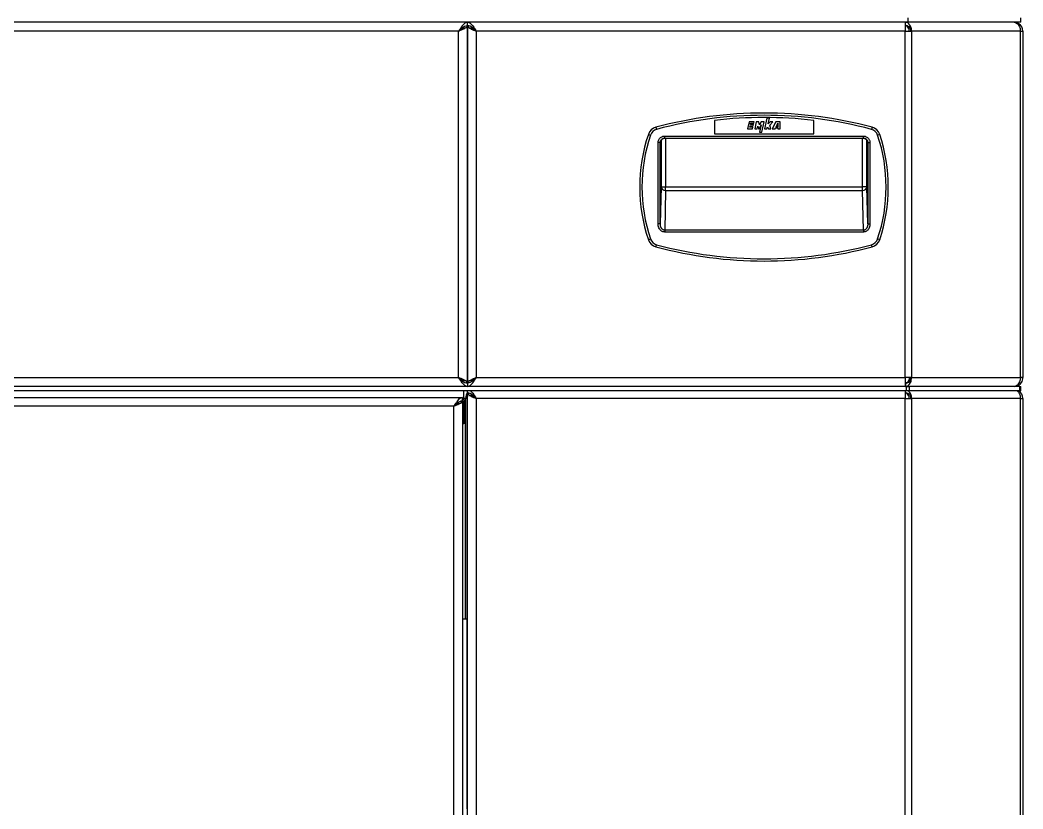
# Model space of a CAD drawing. Header units: millimetres. Extents: x 176 to 2516, y 143 to 1610.
# Drawn here: x 2018.3 to 2472.6, y 724.3 to 1081.8 of the extents above; entities that cross this region are included whole.
import ezdxf

# ---------------------------------------------------------------- set-up
doc = ezdxf.new("R2010")
doc.units = ezdxf.units.MM
doc.layers.add('Widoczne (ISO)', color=7, linetype='Continuous', lineweight=25)

msp = doc.modelspace()

# ---------------------------------------------------------------- linework, layer by layer
at = {"layer": 'Widoczne (ISO)'}
for p, q in [((2420.6, 1080.76), (2420.6, 1082.76)), ((2471.6, 1080.76), (2471.6, 1082.76)), ((2420.6, 1080.76), (1821.37, 1080.76)), ((2216.98, 1076.76), (1822.64, 1076.76)), ((2216.98, 919.76), (2216.98, 1076.76)), ((2220.26, 1079.16), (2220.98, 1079.16)), ((2220.98, 1079.26), (2220.98, 1080.76)), ((2220.98, 1079.26), (2220.98, 1080.76)), ((2220.98, 1079.16), (2220.98, 917.36)), ((2220.98, 917.36), (2220.98, 1079.16)), ((2220.98, 1079.16), (2221.71, 1079.16)), ((2224.98, 1076.76), (2224.98, 919.76)), ((2419.33, 1076.76), (2224.98, 1076.76)), ((2419.37, 1079.26), (2419.3, 1079.26)), ((2419.33, 1076.76), (2422.16, 1076.76)), ((2419.33, 919.76), (2419.33, 1076.76)), ((2419.37, 1079.26), (2419.37, 1080.76)), ((2471.6, 1080.76), (2420.6, 1080.76)), ((2471.43, 1076.76), (2422.16, 1076.76)), ((2422.16, 1076.76), (2422.16, 919.76)), ((2468.6, 1080.76), (2468.6, 1080.76)), ((2471.43, 1076.76), (2472.6, 1076.76)), ((2471.43, 919.76), (2471.43, 1076.76)), ((2472.6, 1076.76), (2472.6, 919.76)), ((2332.83, 1036.26), (2332.83, 1030.21)), ((2356.67, 1037.24), (2355.6, 1032.5)), ((2357.74, 1037.24), (2356.67, 1037.24)), ((2357.16, 1034.67), (2357.74, 1037.24)), ((2377.83, 1030.21), (2377.83, 1036.26)), ((2306.38, 1033.19), (2306.64, 1032.23)), ((2348.53, 1035.67), (2347.82, 1032.5)), ((2347.82, 1032.5), (2350.12, 1032.5)), ((2350.83, 1035.67), (2348.53, 1035.67)), ((2348.86, 1033.21), (2348.99, 1033.77)), ((2350.28, 1033.21), (2348.86, 1033.21)), ((2348.99, 1033.77), (2350.41, 1033.77)), ((2349.13, 1034.38), (2349.26, 1034.98)), ((2350.54, 1034.38), (2349.13, 1034.38)), ((2349.26, 1034.98), (2350.68, 1034.98)), ((2350.12, 1032.5), (2350.28, 1033.21)), ((2350.41, 1033.77), (2350.54, 1034.38)), ((2350.68, 1034.98), (2350.83, 1035.67)), ((2351.83, 1035.67), (2351.11, 1032.5)), ((2351.11, 1032.5), (2352.19, 1032.5)), ((2352.9, 1035.67), (2351.83, 1035.67)), ((2352.19, 1032.5), (2352.56, 1033.64)), ((2352.56, 1033.64), (2352.78, 1032.5)), ((2352.78, 1032.5), (2353.13, 1032.5)), ((2353.27, 1034.26), (2352.9, 1035.67)), ((2353.13, 1032.5), (2353.97, 1034.21)), ((2353.97, 1034.21), (2353.23, 1030.93)), ((2353.96, 1035.67), (2353.27, 1034.26)), ((2355.37, 1035.67), (2353.96, 1035.67)), ((2354.3, 1030.93), (2355.37, 1035.67)), ((2355.6, 1032.5), (2356.67, 1032.5)), ((2356.67, 1032.5), (2356.87, 1033.39)), ((2356.87, 1033.39), (2357.34, 1032.5)), ((2358.17, 1035.67), (2357.16, 1034.67)), ((2357.34, 1032.5), (2358.42, 1032.5)), ((2358, 1034.11), (2359.25, 1035.67)), ((2358.42, 1032.5), (2358, 1034.11)), ((2359.25, 1035.67), (2358.17, 1035.67)), ((2360.74, 1035.65), (2359, 1032.5)), ((2359, 1032.5), (2360.38, 1032.5)), ((2360.38, 1032.5), (2360.56, 1032.87)), ((2360.56, 1032.87), (2361.63, 1032.87)), ((2362.71, 1035.65), (2360.74, 1035.65)), ((2360.76, 1033.29), (2361.63, 1035.06)), ((2361.63, 1033.29), (2360.76, 1033.29)), ((2361.63, 1035.06), (2361.63, 1033.29)), ((2361.63, 1032.87), (2361.63, 1032.5)), ((2361.63, 1032.5), (2362.71, 1032.5)), ((2362.71, 1032.5), (2362.71, 1035.65)), ((2404.28, 1033.19), (2404.03, 1032.23)), ((2302.93, 1029.95), (2303.87, 1029.64)), ((2308.75, 1027.34), (2308.75, 1006.14)), ((2310.35, 1029.21), (2400.31, 1029.21)), ((2310.35, 1028.21), (2310.35, 1029.21)), ((2310.35, 1028.21), (2400.31, 1028.21)), ((2310.75, 1028.21), (2310.75, 1006.14)), ((2332.83, 1030.21), (2377.83, 1030.21)), ((2353.23, 1030.93), (2354.3, 1030.93)), ((2399.91, 1006.14), (2399.91, 1028.21)), ((2400.31, 1028.21), (2400.31, 1029.21)), ((2401.91, 1006.14), (2401.91, 1027.34)), ((2407.74, 1029.95), (2406.79, 1029.64)), ((2307.35, 989.39), (2307.35, 1026.21)), ((2308.35, 1026.21), (2307.35, 1026.21)), ((2308.35, 989.39), (2308.35, 1026.21)), ((2308.35, 1026.21), (2308.4, 1026.21)), ((2402.31, 1026.21), (2402.26, 1026.21)), ((2402.31, 1026.21), (2403.31, 1026.21)), ((2402.31, 1026.21), (2402.31, 989.39)), ((2403.31, 1026.21), (2403.31, 989.39)), ((2308.75, 1006.14), (2308.35, 989.39)), ((2308.75, 1006.14), (2310.75, 1006.14)), ((2310.75, 1004.52), (2310.32, 986.53)), ((2310.75, 1004.52), (2310.75, 1006.14)), ((2310.75, 1006.14), (2399.91, 1006.14)), ((2310.75, 1004.52), (2399.91, 1004.52)), ((2401.91, 1006.14), (2399.91, 1006.14)), ((2399.91, 1004.52), (2399.91, 1006.14)), ((2400.34, 986.53), (2399.91, 1004.52)), ((2402.31, 989.39), (2401.91, 1006.14)), ((2308.35, 989.39), (2307.35, 989.39)), ((2400.34, 986.53), (2310.32, 986.53)), ((2310.32, 986.53), (2310.32, 985.72)), ((2400.34, 986.53), (2400.34, 985.72)), ((2402.31, 989.39), (2403.31, 989.39)), ((2302.93, 982.24), (2303.87, 982.56)), ((2400.34, 985.72), (2310.32, 985.72)), ((2407.74, 982.24), (2406.79, 982.56)), ((2306.38, 979), (2306.64, 979.97)), ((2404.28, 979), (2404.03, 979.97)), ((1822.64, 919.76), (2216.98, 919.76)), ((2224.98, 919.76), (2419.33, 919.76)), ((2422.16, 919.76), (2419.33, 919.76)), ((2422.16, 919.76), (2471.43, 919.76)), ((2472.6, 919.76), (2471.43, 919.76)), ((2419.77, 915.76), (1822.19, 915.76)), ((2419.77, 913.76), (1822.19, 913.76)), ((2219.31, 909.76), (2219.31, 913.76)), ((2220.98, 917.36), (2220.26, 917.36)), ((2221.71, 917.36), (2220.98, 917.36)), ((2220.98, 917.26), (2220.98, 915.76)), ((2220.98, 917.26), (2220.98, 915.76)), ((2220.98, 912.83), (2220.98, 913.76)), ((2419.37, 917.26), (2419.3, 917.26)), ((2419.31, 917.56), (2420.19, 917.56)), ((2419.37, 917.26), (2419.37, 915.76)), ((2419.37, 912.83), (2419.37, 913.76)), ((2419.77, 915.76), (2419.77, 913.76)), ((2419.77, 915.76), (2421.19, 915.76)), ((2421.19, 913.76), (2419.77, 913.76)), ((2421.19, 913.76), (2421.19, 915.76)), ((2471.02, 915.76), (2421.19, 915.76)), ((2471.02, 913.76), (2421.19, 913.76)), ((2468.6, 915.76), (2468.6, 915.76)), ((2471.02, 915.76), (2471.02, 913.76)), ((2471.02, 915.76), (2471.6, 915.76)), ((2471.6, 913.76), (2471.02, 913.76)), ((2471.6, 913.76), (2471.6, 915.76)), ((1822.7, 910.76), (2218.78, 910.76)), ((2218.06, 909.16), (2218.78, 909.16)), ((2218.78, 909.26), (2218.78, 910.76)), ((2219.31, 909.76), (2218.78, 909.76)), ((2218.78, 909.16), (2218.78, 339.36)), ((2220.17, 910.33), (2219.31, 910.33)), ((2219.31, 909.76), (2219.31, 898.76)), ((2220.9, 910.33), (2220.17, 910.33)), ((2220.17, 810.32), (2220.17, 910.33)), ((2220.9, 724.33), (2220.9, 910.33)), ((2220.98, 912.73), (2221.71, 912.73)), ((2220.98, 335.93), (2220.98, 912.73)), ((2419.33, 910.33), (2224.98, 910.33)), ((2224.98, 910.33), (2224.98, 338.33)), ((2419.37, 912.83), (2419.3, 912.83)), ((2419.33, 910.33), (2422.16, 910.33)), ((2419.33, 338.33), (2419.33, 910.33)), ((2471.43, 910.33), (2422.16, 910.33)), ((2422.16, 910.33), (2422.16, 338.33)), ((2471.43, 910.33), (2472.6, 910.33)), ((2471.43, 338.33), (2471.43, 910.33)), ((2472.6, 910.33), (2472.6, 338.33)), ((2214.78, 906.76), (1822.64, 906.76)), ((2214.78, 341.76), (2214.78, 906.76)), ((2219.31, 898.76), (2218.78, 898.76)), ((2220.9, 810.32), (2218.78, 810.32)), ((2220.98, 724.33), (2220.9, 724.33))]:
    msp.add_line(p, q, dxfattribs=at)
for centre, radius, start, end in [((2355.33, 849.61), 190, 75.0698, 104.9302), ((2355.33, 849.61), 189, 75.0698, 104.9302), ((2355.33, 849.61), 188, 83.1263, 96.8737), ((2307.67, 1028.36), 5, 104.9302, 161.4542), ((2307.67, 1028.36), 4, 104.9302, 161.4542), ((2402.99, 1028.36), 4, 18.5458, 75.0698), ((2402.99, 1028.36), 5, 18.5458, 75.0698), ((2374.03, 1006.1), 75, 161.4542, 198.5458), ((2374.03, 1006.1), 74, 161.4542, 198.5458), ((2336.63, 1006.1), 74, 341.4542, 18.5458), ((2336.63, 1006.1), 75, 341.4542, 18.5458), ((2307.67, 983.83), 5, 198.5458, 255.0698), ((2307.67, 983.83), 4, 198.5458, 255.0698), ((2402.99, 983.83), 4, 284.9302, 341.4542), ((2402.99, 983.83), 5, 284.9302, 341.4542), ((2355.33, 1162.59), 190, 255.0698, 284.9302), ((2355.33, 1162.59), 189, 255.0698, 284.9302)]:
    msp.add_arc(centre, radius, start, end, dxfattribs=at)
for centre, major_axis, ratio, start_param, end_param in [((2310.4, 1026.21), (0, 2), 0.999848, 0.000127, 1.570796), ((2310.4, 1026.21), (0, 2), 0.999848, 6.283154, 6.28328), ((2400.26, 1026.21), (0, 2), 0.999848, 6.283056, 6.283185), ((2400.26, 1026.21), (0, 2), 0.999848, 4.712389, 6.283056), ((2310.75, 1006.14), (-2, 0.05), 0.808936, 0.029691, 1.590228), ((2399.91, 1006.14), (2, 0.05), 0.808936, 4.692957, 6.253495), ((2223, 910.33), (0, 4), 0.707107, 0.792412, 1.570796)]:
    msp.add_ellipse(centre, major_axis=major_axis, ratio=ratio, start_param=start_param, end_param=end_param, dxfattribs=at)
for points, knots in [([(2220.98, 1080.76), (2220.17, 1080.76), (2219.36, 1080.11), (2218.55, 1079.07), (2218.03, 1078.4), (2217.51, 1077.58), (2216.98, 1076.76)], [-1, -1, -1, -1, -0.3919644, -0.3919644, -0.3919644, 0, 0, 0, 0]), ([(2216.98, 1076.76), (2217.9, 1077.65), (2218.81, 1078.53), (2219.72, 1078.96), (2220.14, 1079.15), (2220.56, 1079.26), (2220.98, 1079.26)], [0, 0, 0, 0, 0.683847, 0.683847, 0.683847, 1, 1, 1, 1]), ([(2216.98, 1076.76), (2217.88, 1077.31), (2218.76, 1077.85), (2219.18, 1078.4), (2219.29, 1078.53), (2219.36, 1078.67), (2219.42, 1078.8)], [0, 0, 0, 0, 0.6838471, 0.6838471, 0.6838471, 0.8501267, 0.8501267, 0.8501267, 0.8501267]), ([(2220.52, 1078.41), (2220.23, 1078.18), (2219.8, 1077.94), (2219.29, 1077.7), (2218.62, 1077.39), (2217.81, 1077.07), (2216.98, 1076.76)], [-0.6896629, -0.6896629, -0.6896629, -0.6896629, -0.3919644, -0.3919644, -0.3919644, 0, 0, 0, 0]), ([(2216.98, 1076.76), (2217.1, 1076.83), (2217.22, 1076.9), (2217.45, 1077.04), (2217.58, 1077.12), (2217.93, 1077.33), (2218.16, 1077.46), (2218.76, 1077.78), (2219.13, 1077.95), (2219.84, 1078.22), (2220.17, 1078.33), (2220.52, 1078.41)], [-0.4021914, -0.4021914, -0.4021914, -0.4021914, -0.3613178, -0.3613178, -0.3180337, -0.3180337, -0.2362922, -0.2362922, -0.1094469, -0.1094469, 0, 0, 0, 0]), ([(2220.98, 1080.76), (2221.8, 1080.76), (2222.61, 1080.11), (2223.42, 1079.07), (2223.94, 1078.4), (2224.46, 1077.58), (2224.98, 1076.76)], [-1, -1, -1, -1, -0.391964, -0.391964, -0.391964, 0, 0, 0, 0]), ([(2224.98, 1076.76), (2224.07, 1077.65), (2223.16, 1078.53), (2222.25, 1078.96), (2221.83, 1079.15), (2221.41, 1079.26), (2220.98, 1079.26)], [0, 0, 0, 0, 0.683847, 0.683847, 0.683847, 1, 1, 1, 1]), ([(2221.45, 1078.41), (2221.74, 1078.18), (2222.17, 1077.94), (2222.67, 1077.7), (2223.34, 1077.39), (2224.16, 1077.07), (2224.98, 1076.76)], [-0.6896629, -0.6896629, -0.6896629, -0.6896629, -0.3919644, -0.3919644, -0.3919644, 0, 0, 0, 0]), ([(2221.45, 1078.41), (2221.79, 1078.33), (2222.12, 1078.22), (2222.85, 1077.95), (2223.23, 1077.76), (2223.87, 1077.42), (2224.11, 1077.28), (2224.57, 1077.01), (2224.78, 1076.89), (2224.98, 1076.76)], [-0.3999282, -0.3999282, -0.3999282, -0.3999282, -0.2926456, -0.2926456, -0.1596977, -0.1596977, -0.0733997, -0.0733997, 0, 0, 0, 0]), ([(2224.98, 1076.76), (2224.09, 1077.31), (2223.21, 1077.85), (2222.79, 1078.4), (2222.68, 1078.53), (2222.6, 1078.67), (2222.55, 1078.8)], [0, 0, 0, 0, 0.6838471, 0.6838471, 0.6838471, 0.8501267, 0.8501267, 0.8501267, 0.8501267]), ([(2419.27, 1080.76), (2419.28, 1080.76), (2419.3, 1080.06), (2419.31, 1078.95), (2419.31, 1078.31), (2419.32, 1077.53), (2419.33, 1076.76)], [0, 0, 0, 0, 0.990116, 0.990116, 0.990116, 1.570796, 1.570796, 1.570796, 1.570796]), ([(2422.16, 1076.76), (2422.16, 1078.08), (2421.68, 1079.38), (2420.9, 1080.1), (2420.45, 1080.53), (2419.91, 1080.76), (2419.37, 1080.76)], [0, 0, 0, 0, 0.990116, 0.990116, 0.990116, 1.570796, 1.570796, 1.570796, 1.570796]), ([(2421.1, 1076.76), (2421.1, 1077.69), (2420.71, 1078.59), (2420.14, 1079), (2419.9, 1079.17), (2419.63, 1079.26), (2419.37, 1079.26)], [0, 0, 0, 0, 1.113566, 1.113566, 1.113566, 1.570796, 1.570796, 1.570796, 1.570796]), ([(2421.83, 1076.76), (2421.83, 1076.88), (2421.82, 1077), (2421.78, 1077.3), (2421.74, 1077.46), (2421.6, 1077.87), (2421.47, 1078.1), (2421.13, 1078.55), (2420.89, 1078.76), (2420.43, 1079.04), (2420.21, 1079.13), (2419.8, 1079.23), (2419.6, 1079.26), (2419.4, 1079.26)], [-0.4794174, -0.4794174, -0.4794174, -0.4794174, -0.4422521, -0.4422521, -0.3886757, -0.3886757, -0.302969, -0.302969, -0.1861021, -0.1861021, -0.0888249, -0.0888249, -0.0042054, -0.0042054, -0.0042054, -0.0042054]), ([(2468.56, 1080.76), (2469.51, 1080.76), (2470.43, 1080.06), (2470.95, 1078.95), (2471.26, 1078.31), (2471.43, 1077.53), (2471.43, 1076.76)], [0, 0, 0, 0, 0.990116, 0.990116, 0.990116, 1.570796, 1.570796, 1.570796, 1.570796]), ([(2472.6, 1076.76), (2472.6, 1078.08), (2471.9, 1079.38), (2470.8, 1080.1), (2470.15, 1080.53), (2469.38, 1080.76), (2468.6, 1080.76)], [0, 0, 0, 0, 0.990116, 0.990116, 0.990116, 1.570796, 1.570796, 1.570796, 1.570796]), ([(2308.35, 1026.21), (2308.35, 1026.24), (2308.35, 1026.27), (2308.35, 1026.3), (2308.35, 1026.37), (2308.36, 1026.45), (2308.37, 1026.53), (2308.38, 1026.57), (2308.39, 1026.62), (2308.4, 1026.67), (2308.42, 1026.74), (2308.44, 1026.82), (2308.47, 1026.89), (2308.49, 1026.95), (2308.52, 1027.02), (2308.55, 1027.08), (2308.58, 1027.14), (2308.61, 1027.2), (2308.65, 1027.26), (2308.69, 1027.34), (2308.74, 1027.41), (2308.8, 1027.47), (2308.84, 1027.52), (2308.87, 1027.56), (2308.92, 1027.6), (2308.99, 1027.68), (2309.06, 1027.74), (2309.14, 1027.81), (2309.18, 1027.83), (2309.22, 1027.86), (2309.25, 1027.88), (2309.35, 1027.95), (2309.45, 1028), (2309.55, 1028.04), (2309.58, 1028.05), (2309.6, 1028.07), (2309.63, 1028.08), (2309.74, 1028.12), (2309.86, 1028.15), (2309.97, 1028.17), (2309.98, 1028.17), (2309.99, 1028.18), (2310.01, 1028.18), (2310.13, 1028.2), (2310.24, 1028.21), (2310.35, 1028.21)], [0, 0, 0, 0, 0.0370098, 0.0370098, 0.0370098, 0.125, 0.125, 0.125, 0.1748731, 0.1748731, 0.1748731, 0.25, 0.25, 0.25, 0.312066, 0.312066, 0.312066, 0.375, 0.375, 0.375, 0.4493944, 0.4493944, 0.4493944, 0.5, 0.5, 0.5, 0.5866314, 0.5866314, 0.5866314, 0.625, 0.625, 0.625, 0.7239381, 0.7239381, 0.7239381, 0.75, 0.75, 0.75, 0.8610945, 0.8610945, 0.8610945, 0.875, 0.875, 0.875, 1, 1, 1, 1]), ([(2310.39, 1028.21), (2310.18, 1028.21), (2309.96, 1028.17), (2309.56, 1028.04), (2309.37, 1027.93), (2309.03, 1027.68), (2308.88, 1027.52), (2308.7, 1027.26), (2308.65, 1027.17), (2308.56, 1027), (2308.53, 1026.91), (2308.48, 1026.77), (2308.47, 1026.71), (2308.45, 1026.63), (2308.44, 1026.61), (2308.43, 1026.55), (2308.43, 1026.53), (2308.43, 1026.49), (2308.42, 1026.48), (2308.42, 1026.46), (2308.42, 1026.46), (2308.42, 1026.46)], [0.0008467, 0.0008467, 0.0008467, 0.0008467, 0.0648275, 0.0648275, 0.128545, 0.128545, 0.1922458, 0.1922458, 0.2233186, 0.2233186, 0.25206, 0.25206, 0.271685, 0.271685, 0.2819856, 0.2819856, 0.2967691, 0.2967691, 0.3117317, 0.3117317, 0.3284686, 0.3284686, 0.3284686, 0.3284686]), ([(2402.24, 1026.46), (2402.24, 1026.46), (2402.24, 1026.46), (2402.24, 1026.49), (2402.23, 1026.51), (2402.23, 1026.57), (2402.22, 1026.59), (2402.21, 1026.64), (2402.2, 1026.68), (2402.18, 1026.76), (2402.17, 1026.81), (2402.13, 1026.93), (2402.1, 1027.01), (2402, 1027.2), (2401.93, 1027.32), (2401.73, 1027.58), (2401.59, 1027.72), (2401.26, 1027.95), (2401.07, 1028.05), (2400.67, 1028.18), (2400.47, 1028.21), (2400.27, 1028.21)], [0.1506156, 0.1506156, 0.1506156, 0.1506156, 0.1695582, 0.1695582, 0.1913552, 0.1913552, 0.2003777, 0.2003777, 0.2146269, 0.2146269, 0.2306688, 0.2306688, 0.2552818, 0.2552818, 0.2965836, 0.2965836, 0.3547354, 0.3547354, 0.4179797, 0.4179797, 0.4782722, 0.4782722, 0.4782722, 0.4782722]), ([(2400.31, 1028.21), (2400.34, 1028.21), (2400.37, 1028.21), (2400.4, 1028.21), (2400.48, 1028.2), (2400.55, 1028.2), (2400.63, 1028.18), (2400.68, 1028.17), (2400.73, 1028.17), (2400.78, 1028.15), (2400.85, 1028.14), (2400.93, 1028.11), (2401, 1028.09), (2401.06, 1028.06), (2401.13, 1028.04), (2401.19, 1028.01), (2401.25, 1027.98), (2401.31, 1027.94), (2401.37, 1027.9), (2401.45, 1027.86), (2401.52, 1027.81), (2401.59, 1027.75), (2401.63, 1027.71), (2401.67, 1027.68), (2401.72, 1027.63), (2401.79, 1027.56), (2401.86, 1027.49), (2401.92, 1027.4), (2401.94, 1027.37), (2401.97, 1027.33), (2401.99, 1027.3), (2402.05, 1027.2), (2402.11, 1027.1), (2402.15, 1027), (2402.16, 1026.97), (2402.17, 1026.95), (2402.18, 1026.92), (2402.23, 1026.81), (2402.26, 1026.69), (2402.28, 1026.58), (2402.28, 1026.57), (2402.28, 1026.56), (2402.29, 1026.55), (2402.31, 1026.43), (2402.31, 1026.31), (2402.31, 1026.21)], [0, 0, 0, 0, 0.0376467, 0.0376467, 0.0376467, 0.125, 0.125, 0.125, 0.1755744, 0.1755744, 0.1755744, 0.25, 0.25, 0.25, 0.3127972, 0.3127972, 0.3127972, 0.375, 0.375, 0.375, 0.4501662, 0.4501662, 0.4501662, 0.5, 0.5, 0.5, 0.5874284, 0.5874284, 0.5874284, 0.625, 0.625, 0.625, 0.7247544, 0.7247544, 0.7247544, 0.75, 0.75, 0.75, 0.8619448, 0.8619448, 0.8619448, 0.875, 0.875, 0.875, 1, 1, 1, 1]), ([(2308.43, 1026.51), (2308.42, 1026.41), (2308.41, 1026.26), (2308.41, 1026.21), (2308.4, 1026.21)], [0.3438424, 0.3438424, 0.3438424, 0.3438424, 0.6666667, 1, 1, 1, 1]), ([(2402.26, 1026.21), (2402.26, 1026.21), (2402.25, 1026.26), (2402.24, 1026.41), (2402.23, 1026.51)], [0, 0, 0, 0, 0.3333333, 0.6565337, 0.6565337, 0.6565337, 0.6565337]), ([(2310.32, 986.53), (2310.27, 986.53), (2310.22, 986.53), (2310.17, 986.53), (2310.07, 986.54), (2309.97, 986.57), (2309.87, 986.6), (2309.82, 986.62), (2309.77, 986.64), (2309.72, 986.66), (2309.62, 986.7), (2309.52, 986.76), (2309.43, 986.83), (2309.38, 986.86), (2309.33, 986.9), (2309.29, 986.94), (2309.19, 987.02), (2309.1, 987.12), (2309.02, 987.23), (2308.97, 987.28), (2308.93, 987.34), (2308.89, 987.4), (2308.81, 987.52), (2308.74, 987.65), (2308.67, 987.8), (2308.64, 987.88), (2308.61, 987.95), (2308.58, 988.03), (2308.52, 988.19), (2308.47, 988.36), (2308.43, 988.54), (2308.41, 988.63), (2308.4, 988.72), (2308.39, 988.82), (2308.36, 989), (2308.35, 989.19), (2308.35, 989.39)], [0, 0, 0, 0, 0.055686, 0.055686, 0.055686, 0.166667, 0.166667, 0.166667, 0.22232, 0.22232, 0.22232, 0.333333, 0.333333, 0.333333, 0.38889, 0.38889, 0.38889, 0.5, 0.5, 0.5, 0.555818, 0.555818, 0.555818, 0.666667, 0.666667, 0.666667, 0.722049, 0.722049, 0.722049, 0.833333, 0.833333, 0.833333, 0.889689, 0.889689, 0.889689, 1, 1, 1, 1]), ([(2403.31, 989.39), (2403.31, 989.06), (2403.25, 988.45), (2402.97, 987.58), (2402.55, 986.88), (2402.05, 986.34), (2401.5, 985.98), (2400.92, 985.76), (2400.54, 985.72), (2400.34, 985.72)], [0, 0, 0, 0, 0.1428571, 0.2857143, 0.4285714, 0.5714286, 0.7142857, 0.8571429, 1, 1, 1, 1]), ([(2402.31, 989.39), (2402.31, 989.19), (2402.3, 989), (2402.28, 988.82), (2402.26, 988.72), (2402.25, 988.63), (2402.23, 988.54), (2402.19, 988.36), (2402.14, 988.19), (2402.08, 988.03), (2402.06, 987.95), (2402.02, 987.88), (2401.99, 987.8), (2401.92, 987.65), (2401.85, 987.52), (2401.77, 987.4), (2401.73, 987.34), (2401.69, 987.28), (2401.64, 987.23), (2401.56, 987.12), (2401.47, 987.02), (2401.37, 986.94), (2401.33, 986.9), (2401.28, 986.86), (2401.23, 986.83), (2401.14, 986.76), (2401.04, 986.7), (2400.94, 986.66), (2400.89, 986.64), (2400.84, 986.62), (2400.79, 986.6), (2400.69, 986.57), (2400.59, 986.54), (2400.49, 986.53), (2400.44, 986.53), (2400.39, 986.53), (2400.34, 986.53)], [0.0000001, 0.0000001, 0.0000001, 0.0000001, 0.1103112, 0.1103112, 0.1103112, 0.1666667, 0.1666667, 0.1666667, 0.277951, 0.277951, 0.277951, 0.3333333, 0.3333333, 0.3333333, 0.4441825, 0.4441825, 0.4441825, 0.5, 0.5, 0.5, 0.6111097, 0.6111097, 0.6111097, 0.6666667, 0.6666667, 0.6666667, 0.7776805, 0.7776805, 0.7776805, 0.8333333, 0.8333333, 0.8333333, 0.9443135, 0.9443135, 0.9443135, 1, 1, 1, 1]), ([(2220.52, 918.1), (2220.18, 918.19), (2219.85, 918.29), (2219.12, 918.57), (2218.74, 918.75), (2218.1, 919.09), (2217.86, 919.23), (2217.4, 919.5), (2217.19, 919.63), (2216.98, 919.76)], [-0.3999282, -0.3999282, -0.3999282, -0.3999282, -0.2926456, -0.2926456, -0.1596977, -0.1596977, -0.0733997, -0.0733997, 0, 0, 0, 0]), ([(2216.98, 919.76), (2217.88, 919.21), (2218.76, 918.66), (2219.18, 918.12), (2219.29, 917.98), (2219.36, 917.85), (2219.42, 917.72)], [0, 0, 0, 0, 0.6838471, 0.6838471, 0.6838471, 0.8501267, 0.8501267, 0.8501267, 0.8501267]), ([(2220.98, 915.76), (2220.17, 915.76), (2219.36, 916.41), (2218.55, 917.45), (2218.03, 918.12), (2217.51, 918.94), (2216.98, 919.76)], [-1, -1, -1, -1, -0.3919644, -0.3919644, -0.3919644, 0, 0, 0, 0]), ([(2216.98, 919.76), (2217.9, 918.86), (2218.81, 917.99), (2219.72, 917.56), (2220.14, 917.36), (2220.56, 917.26), (2220.98, 917.26)], [0, 0, 0, 0, 0.683847, 0.683847, 0.683847, 1, 1, 1, 1]), ([(2220.52, 918.1), (2220.23, 918.34), (2219.8, 918.58), (2219.29, 918.82), (2218.62, 919.13), (2217.81, 919.45), (2216.98, 919.76)], [-0.6896629, -0.6896629, -0.6896629, -0.6896629, -0.3919644, -0.3919644, -0.3919644, 0, 0, 0, 0]), ([(2224.98, 919.76), (2224.07, 918.86), (2223.16, 917.99), (2222.25, 917.56), (2221.83, 917.36), (2221.41, 917.26), (2220.98, 917.26)], [0, 0, 0, 0, 0.683847, 0.683847, 0.683847, 1, 1, 1, 1]), ([(2220.98, 915.76), (2221.8, 915.76), (2222.61, 916.41), (2223.42, 917.45), (2223.94, 918.12), (2224.46, 918.94), (2224.98, 919.76)], [-1, -1, -1, -1, -0.3919644, -0.3919644, -0.3919644, 0, 0, 0, 0]), ([(2224.98, 919.76), (2224.87, 919.69), (2224.75, 919.62), (2224.52, 919.47), (2224.39, 919.4), (2224.04, 919.19), (2223.81, 919.06), (2223.2, 918.74), (2222.84, 918.57), (2222.13, 918.3), (2221.8, 918.19), (2221.45, 918.1)], [-0.4021914, -0.4021914, -0.4021914, -0.4021914, -0.3613178, -0.3613178, -0.3180337, -0.3180337, -0.2362922, -0.2362922, -0.1094469, -0.1094469, 0, 0, 0, 0]), ([(2221.45, 918.1), (2221.74, 918.34), (2222.17, 918.58), (2222.67, 918.82), (2223.34, 919.13), (2224.16, 919.45), (2224.98, 919.76)], [-0.6896629, -0.6896629, -0.6896629, -0.6896629, -0.3919644, -0.3919644, -0.3919644, 0, 0, 0, 0]), ([(2224.98, 919.76), (2224.09, 919.21), (2223.21, 918.66), (2222.79, 918.12), (2222.68, 917.98), (2222.6, 917.85), (2222.55, 917.72)], [0, 0, 0, 0, 0.6838471, 0.6838471, 0.6838471, 0.8501267, 0.8501267, 0.8501267, 0.8501267]), ([(2419.33, 919.76), (2419.32, 918.44), (2419.3, 917.14), (2419.29, 916.41), (2419.29, 915.99), (2419.28, 915.76), (2419.27, 915.76)], [0, 0, 0, 0, 0.990116, 0.990116, 0.990116, 1.570796, 1.570796, 1.570796, 1.570796]), ([(2419.37, 915.76), (2420.29, 915.76), (2421.2, 916.46), (2421.71, 917.56), (2422, 918.21), (2422.16, 918.98), (2422.16, 919.76)], [0, 0, 0, 0, 0.990116, 0.990116, 0.990116, 1.570796, 1.570796, 1.570796, 1.570796]), ([(2421.1, 919.76), (2421.1, 918.83), (2420.71, 917.93), (2420.14, 917.52), (2419.9, 917.35), (2419.63, 917.26), (2419.37, 917.26)], [0, 0, 0, 0, 1.113566, 1.113566, 1.113566, 1.570796, 1.570796, 1.570796, 1.570796]), ([(2419.4, 917.26), (2419.55, 917.26), (2419.69, 917.27), (2420.03, 917.34), (2420.23, 917.4), (2420.68, 917.61), (2420.94, 917.79), (2421.32, 918.2), (2421.46, 918.39), (2421.68, 918.84), (2421.76, 919.09), (2421.82, 919.49), (2421.83, 919.62), (2421.83, 919.76)], [-0.4725168, -0.4725168, -0.4725168, -0.4725168, -0.410716, -0.410716, -0.3268173, -0.3268173, -0.2071187, -0.2071187, -0.1240275, -0.1240275, -0.0424989, -0.0424989, -0.0013242, -0.0013242, -0.0013242, -0.0013242]), ([(2471.43, 919.76), (2471.42, 918.44), (2470.92, 917.14), (2470.13, 916.41), (2469.67, 915.99), (2469.12, 915.76), (2468.56, 915.76)], [0, 0, 0, 0, 0.990116, 0.990116, 0.990116, 1.570796, 1.570796, 1.570796, 1.570796]), ([(2468.6, 915.76), (2469.92, 915.76), (2471.22, 916.46), (2471.95, 917.56), (2472.37, 918.21), (2472.6, 918.98), (2472.6, 919.76)], [0, 0, 0, 0, 0.990116, 0.990116, 0.990116, 1.570796, 1.570796, 1.570796, 1.570796]), ([(2222.36, 913.75), (2222.71, 913.47), (2223.07, 913.09), (2223.42, 912.64), (2223.94, 911.97), (2224.46, 911.15), (2224.98, 910.33)], [-0.6555253, -0.6555253, -0.6555253, -0.6555253, -0.3919644, -0.3919644, -0.3919644, 0, 0, 0, 0]), ([(2419.29, 913.75), (2419.3, 913.44), (2419.3, 913.03), (2419.31, 912.52), (2419.31, 911.88), (2419.32, 911.1), (2419.33, 910.33)], [0.5411, 0.5411, 0.5411, 0.5411, 0.990116, 0.990116, 0.990116, 1.570796, 1.570796, 1.570796, 1.570796]), ([(2422.16, 910.33), (2422.16, 911.65), (2421.68, 912.95), (2420.9, 913.67), (2420.87, 913.7), (2420.84, 913.73), (2420.81, 913.76)], [0, 0, 0, 0, 0.990116, 0.990116, 0.990116, 1.029697, 1.029697, 1.029697, 1.029697]), ([(2470.03, 913.75), (2470.4, 913.44), (2470.72, 913.03), (2470.95, 912.52), (2471.26, 911.88), (2471.43, 911.1), (2471.43, 910.33)], [0.5411, 0.5411, 0.5411, 0.5411, 0.990116, 0.990116, 0.990116, 1.570796, 1.570796, 1.570796, 1.570796]), ([(2472.6, 910.33), (2472.6, 911.65), (2471.9, 912.95), (2470.8, 913.67), (2470.75, 913.7), (2470.71, 913.73), (2470.66, 913.76)], [0, 0, 0, 0, 0.990116, 0.990116, 0.990116, 1.029697, 1.029697, 1.029697, 1.029697]), ([(2218.78, 910.76), (2217.97, 910.76), (2217.16, 910.11), (2216.35, 909.07), (2215.83, 908.4), (2215.31, 907.58), (2214.78, 906.76)], [-1, -1, -1, -1, -0.3919644, -0.3919644, -0.3919644, 0, 0, 0, 0]), ([(2214.78, 906.76), (2215.7, 907.65), (2216.61, 908.53), (2217.52, 908.96), (2217.94, 909.15), (2218.36, 909.26), (2218.78, 909.26)], [0, 0, 0, 0, 0.683847, 0.683847, 0.683847, 1, 1, 1, 1]), ([(2214.78, 906.76), (2215.68, 907.31), (2216.56, 907.85), (2216.98, 908.4), (2217.09, 908.53), (2217.16, 908.67), (2217.22, 908.8)], [0, 0, 0, 0, 0.6838471, 0.6838471, 0.6838471, 0.8501267, 0.8501267, 0.8501267, 0.8501267]), ([(2224.98, 910.33), (2224.07, 911.23), (2223.16, 912.1), (2222.25, 912.53), (2221.83, 912.73), (2221.41, 912.83), (2220.98, 912.83)], [0, 0, 0, 0, 0.683847, 0.683847, 0.683847, 1, 1, 1, 1]), ([(2221.45, 911.99), (2221.74, 911.75), (2222.17, 911.51), (2222.67, 911.27), (2223.34, 910.96), (2224.16, 910.64), (2224.98, 910.33)], [-0.6896629, -0.6896629, -0.6896629, -0.6896629, -0.3919644, -0.3919644, -0.3919644, 0, 0, 0, 0]), ([(2221.45, 911.99), (2221.79, 911.9), (2222.12, 911.8), (2222.85, 911.52), (2223.23, 911.34), (2223.87, 911), (2224.11, 910.86), (2224.57, 910.58), (2224.78, 910.46), (2224.98, 910.33)], [-0.3999282, -0.3999282, -0.3999282, -0.3999282, -0.2926456, -0.2926456, -0.1596977, -0.1596977, -0.0733997, -0.0733997, 0, 0, 0, 0]), ([(2224.98, 910.33), (2224.09, 910.88), (2223.21, 911.42), (2222.79, 911.97), (2222.68, 912.1), (2222.6, 912.24), (2222.55, 912.37)], [0, 0, 0, 0, 0.6838471, 0.6838471, 0.6838471, 0.8501267, 0.8501267, 0.8501267, 0.8501267]), ([(2421.1, 910.33), (2421.1, 911.26), (2420.71, 912.16), (2420.14, 912.57), (2419.9, 912.74), (2419.63, 912.83), (2419.37, 912.83)], [0, 0, 0, 0, 1.113566, 1.113566, 1.113566, 1.570796, 1.570796, 1.570796, 1.570796]), ([(2421.83, 910.33), (2421.83, 910.42), (2421.83, 910.51), (2421.81, 910.7), (2421.79, 910.8), (2421.71, 911.17), (2421.61, 911.41), (2421.35, 911.85), (2421.19, 912.04), (2420.72, 912.47), (2420.36, 912.67), (2419.78, 912.81), (2419.59, 912.83), (2419.4, 912.83)], [-0.5128135, -0.5128135, -0.5128135, -0.5128135, -0.4827866, -0.4827866, -0.4472357, -0.4472357, -0.3539946, -0.3539946, -0.2540167, -0.2540167, -0.084849, -0.084849, -0.0031094, -0.0031094, -0.0031094, -0.0031094]), ([(2218.32, 908.41), (2218.03, 908.18), (2217.6, 907.94), (2217.09, 907.7), (2216.42, 907.39), (2215.61, 907.07), (2214.78, 906.76)], [-0.6896629, -0.6896629, -0.6896629, -0.6896629, -0.3919644, -0.3919644, -0.3919644, 0, 0, 0, 0]), ([(2214.78, 906.76), (2214.9, 906.83), (2215.02, 906.9), (2215.25, 907.04), (2215.38, 907.12), (2215.73, 907.33), (2215.96, 907.46), (2216.56, 907.78), (2216.93, 907.95), (2217.64, 908.22), (2217.97, 908.33), (2218.32, 908.41)], [-0.4021914, -0.4021914, -0.4021914, -0.4021914, -0.3613178, -0.3613178, -0.3180337, -0.3180337, -0.2362922, -0.2362922, -0.1094469, -0.1094469, 0, 0, 0, 0])]:
    msp.add_open_spline(points, degree=3, knots=knots, dxfattribs=at)
for points in [[(2220.98, 1079.16), (2220.98, 1078.91), (2220.82, 1078.66), (2220.52, 1078.41)], [(2220.98, 1079.16), (2220.98, 1078.91), (2221.15, 1078.66), (2221.45, 1078.41)], [(2419.4, 1079.26), (2419.39, 1079.26), (2419.38, 1079.26), (2419.37, 1079.26)], [(2307.35, 1026.21), (2307.35, 1026.36), (2307.37, 1026.67), (2307.51, 1027.23), (2307.78, 1027.8), (2308.18, 1028.32), (2308.7, 1028.74), (2309.27, 1029.03), (2309.85, 1029.18), (2310.19, 1029.21), (2310.35, 1029.21)], [(2400.31, 1029.21), (2400.46, 1029.21), (2400.78, 1029.19), (2401.34, 1029.05), (2401.91, 1028.77), (2402.43, 1028.37), (2402.85, 1027.85), (2403.14, 1027.28), (2403.29, 1026.7), (2403.31, 1026.37), (2403.31, 1026.21)], [(2308.43, 1026.54), (2308.43, 1026.54), (2308.43, 1026.54), (2308.43, 1026.54)], [(2402.23, 1026.54), (2402.23, 1026.54), (2402.23, 1026.54), (2402.23, 1026.54)], [(2310.32, 985.72), (2310.13, 985.72), (2309.74, 985.76), (2309.17, 985.98), (2308.61, 986.34), (2308.11, 986.88), (2307.7, 987.58), (2307.41, 988.45), (2307.35, 989.06), (2307.35, 989.39)], [(2220.98, 917.36), (2220.98, 917.61), (2220.82, 917.86), (2220.52, 918.1)], [(2220.98, 917.36), (2220.98, 917.61), (2221.15, 917.86), (2221.45, 918.1)], [(2419.37, 917.26), (2419.38, 917.26), (2419.39, 917.26), (2419.4, 917.26)], [(2218.78, 909.16), (2218.78, 908.91), (2218.62, 908.66), (2218.32, 908.41)], [(2218.78, 909.16), (2218.78, 909.19), (2218.78, 909.23), (2218.78, 909.26)], [(2220.99, 911.14), (2220.93, 910.87), (2220.9, 910.6), (2220.9, 910.33)], [(2220.99, 910.64), (2220.93, 910.54), (2220.9, 910.43), (2220.9, 910.33)], [(2220.98, 912.73), (2220.98, 912.48), (2221.15, 912.23), (2221.45, 911.99)], [(2221.7, 912.73), (2221.7, 912.73), (2221.7, 912.73), (2221.7, 912.73)], [(2419.4, 912.83), (2419.39, 912.83), (2419.38, 912.83), (2419.37, 912.83)]]:
    msp.add_open_spline(points, degree=3, dxfattribs=at)

doc.saveas('drawing.dxf')
